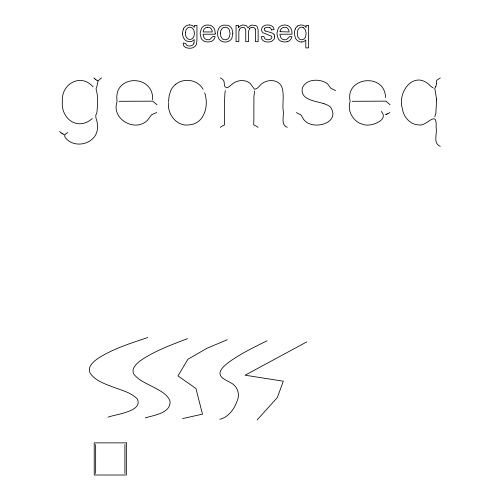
<?xml version="1.0" encoding="UTF-8"?>
<svg xmlns="http://www.w3.org/2000/svg" width="500" height="500" viewBox="0 0 500 500"><rect width="100%" height="100%" fill="white"/><g stroke="black" fill="none" stroke-linecap="round" stroke-linejoin="round"><path stroke-width="0.75" d="M253.863 119.15L253.912 96.412L254.675 90.975M253.863 119.669L253.756 122.888A9.644 9.644 0 0 1 253.706 123.506L253.669 124.731L254.406 125.188A4.713 4.713 0 0 1 255.087 125.481L255.731 125.8A10.462 10.462 0 0 1 257.056 126.619L258.056 127.362M436.519 83.35L436.606 80.481L437.906 79.494A11.256 11.256 0 0 0 438.469 79.156L440.312 77.925M168.481 101.713L169.163 95.65L170.781 90.619A17.481 17.481 0 0 1 175.538 84.431L175.863 84.181M193.956 43.069L194.1 41.975A27.719 27.719 0 0 0 194.15 40.475L194.156 39.525L192.938 40.65A5.487 5.487 0 0 1 190.625 41.581L186.994 41.194A5.737 5.737 0 0 1 185.188 40.056L184.444 39.237A8.938 8.938 0 0 1 182.787 35.444L182.613 33.844M225.394 90.631L225.113 91.856A13.275 13.275 0 0 0 224.988 92.575L224.506 100.619L224.6 123.025A13.012 13.012 0 0 0 224.631 123.438L224.675 124.775L223.994 125.206A8.094 8.094 0 0 0 223.212 125.531L222.744 125.756A11.05 11.05 0 0 0 221.306 126.613L220.3 127.362M239.175 30.113L238.975 31.031A14.919 14.919 0 0 0 238.844 33.206L238.837 41.656L236.075 41.656L236.075 25.369L238.544 25.369L238.544 27.656A5.875 5.875 0 0 1 240.588 25.731A5.825 5.825 0 0 1 243.281 25.013L246.306 25.663L248.088 27.85L250 25.9A5.419 5.419 0 0 1 251.994 25.1L255.706 25.525A4.037 4.037 0 0 1 256.844 26.344A3.731 3.731 0 0 1 257.288 26.894L258.125 29.8L258.15 41.656L255.4 41.656L255.4 31.394A12.619 12.619 0 0 0 255.325 29.825L255.194 29.206M434.775 116.862L435.725 113.794A14.094 14.094 0 0 0 435.875 113.038L436.494 101.213M435.744 86.562L435.869 86.256A8.769 8.769 0 0 0 436.55 83.356M257.113 419.956L277.312 397.575L283.312 381.2L245.106 375.2L306.781 341.9M249.65 28.537L248.556 31.3L248.512 41.656L245.756 41.656L245.744 30.631L245.081 28.312A2.05 2.05 0 0 0 244.325 27.688L243.238 27.406A4.144 4.144 0 0 0 240.706 27.994A3.669 3.669 0 0 0 239.194 30.119M264.725 28.225L265.844 27.519L267.794 27.269A6.481 6.481 0 0 1 268.375 27.294L269.225 27.444M101.587 77.925L100.275 78.9A29.444 29.444 0 0 1 99.606 79.381C96.638 81.369 97.856 85.6 96.15 88.45A3.944 3.944 0 0 0 96.137 89.244L96.55 91.112A24.85 24.85 0 0 1 97.275 94.85L97.638 103.287L97.069 111.169A31.444 31.444 0 0 1 96.75 113.044C94.406 116.412 96.781 119.356 97.263 122.788A25.944 25.944 0 0 1 97.256 124.425C100.175 142.387 76.1 150.638 65.537 137.95A11.087 11.087 0 0 1 65.138 137.206C63.681 135.094 66 133.306 67.831 132.675M156.75 112.513L152.325 114.45A3.694 3.694 0 0 0 151.475 114.887L147.463 120.288A28.588 28.588 0 0 1 146.725 120.938C134.262 132.144 111.706 118.856 116.812 102.525A6.831 6.831 0 0 0 116.95 99.938C114.025 74.35 153.988 74.125 152.637 99.838M389.894 112.513L388.519 113.325M92.3 118.488C78.181 131.356 60.65 118.881 62.375 101.469C60.919 84.113 80.688 72.619 93.056 86.844M387.463 113.869L388.156 113.525M267.044 340.812C253.688 347.388 240.144 353.888 228.113 362.738C224.856 365.506 220.95 368.35 219.906 372.738C219.762 378.344 226.363 379.944 230.169 382.5C237.675 385.75 240.494 394.719 236.775 401.863A36.256 36.256 0 0 1 234.662 406.556C231.525 412.388 226.5 417.756 219.825 419.275M227.3 339.719L207.031 348.244L187.938 359.231L177.938 375.913L195.931 388.462L202.488 414.156L182.544 418.587M187.556 338.625C171.344 344.894 154.637 350.788 140.269 360.794C136.369 363.731 130.875 368.756 133.8 374.106C139.056 380.875 147.587 383.837 154.856 387.919C160.681 391.062 167.425 394.425 170.012 400.938C171.256 413.225 153.806 415.175 145.256 417.906M386.938 114.069L386.512 114.225M386.8 114.119L387.3 113.938M147.812 337.537C130.806 343.2 113.362 348.606 98.138 358.312C93.737 361.425 87.562 366.331 89.806 372.481C94.819 380.869 105.044 383.875 113.65 387.256C121.794 390.394 131.019 392.444 137.287 398.919C143.637 411.725 114.519 414.35 107.969 417.225M287.375 41.681L284.35 42.019L281.588 41.475A6.775 6.775 0 0 1 279.125 39.825A6.825 6.825 0 0 1 278.019 38.275L277.038 34.144A14.887 14.887 0 0 1 277.062 32.65L278.219 28.519A6.95 6.95 0 0 1 279.144 27.269L279.694 26.738A6.844 6.844 0 0 1 282.281 25.319L283.812 25.038A9.488 9.488 0 0 1 285.044 25.006L286.919 25.312A6.681 6.681 0 0 1 289.438 26.7L289.975 27.225A6.806 6.806 0 0 1 290.881 28.45L291.844 31.137L292.031 34.219L279.881 34.219L280.794 37.538A4.631 4.631 0 0 0 281.4 38.331L281.575 38.5A4.537 4.537 0 0 0 284.306 39.737C288.1 40.844 288.431 34.675 291.956 36.763L291.544 37.944A6.6 6.6 0 0 1 287.387 41.719M385.331 114.519L386.306 114.288M271.356 29.938L274.056 29.569C273.888 26.331 270.462 24.812 267.594 25A8.394 8.394 0 0 0 265.206 25.325A8.488 8.488 0 0 0 264.681 25.506L263.456 26.137A4.5 4.5 0 0 0 261.981 27.912A4.188 4.188 0 0 0 261.606 29.425A4.588 4.588 0 0 0 261.606 29.987L261.637 30.281A4.069 4.069 0 0 0 262.206 31.881A3.794 3.794 0 0 0 262.95 32.763L271.512 36.15A1.575 1.575 0 0 1 271.781 36.719L271.819 36.938A2.181 2.181 0 0 1 271.775 37.669A2.112 2.112 0 0 1 271.6 38.138C270.45 40.113 267.587 40.056 265.725 39.263A3.225 3.225 0 0 1 264.488 38.131L263.869 36.369L261.137 36.794L261.9 39.069A5.306 5.306 0 0 0 263.263 40.712A4.812 4.812 0 0 0 263.7 41.019C266.844 42.638 271.6 42.544 273.863 39.475A4.744 4.744 0 0 0 274.688 36.875M352.212 101.306L385.519 101.137A1.663 1.663 0 0 1 386.444 101.544L386.894 101.981A4.325 4.325 0 0 0 387.119 102.2L387.519 102.537A12.925 12.925 0 0 1 387.837 102.806L390.131 104.787M119.069 101.306L151.625 101.169A10.781 10.781 0 0 1 151.944 101.144L152.356 101.156A1.556 1.556 0 0 1 152.75 101.263L152.938 101.35A2.381 2.381 0 0 1 153.2 101.512L156.981 104.787M189.662 25L191.038 25.144A5.6 5.6 0 0 1 193.144 26.1L194.412 27.331L194.412 25.369L196.962 25.369L196.95 40.362L196.369 44.406A4.544 4.544 0 0 1 196.188 44.844C194.387 48.412 189.519 48.938 186.119 47.65A6.062 6.062 0 0 1 184.887 46.956L184.469 46.606A3.962 3.962 0 0 1 183.556 45.312L183.156 43.006L185.837 43.406L186.006 44.119A2.275 2.275 0 0 0 186.769 45.231A3.738 3.738 0 0 0 188.175 45.825L188.944 45.956A7.338 7.338 0 0 0 189.363 45.981A8.725 8.725 0 0 0 190.05 45.969L192.119 45.475A3.15 3.15 0 0 0 192.544 45.219A3.875 3.875 0 0 0 193.944 43.069M301.544 42.025L300.831 41.988A6.238 6.238 0 0 1 298.231 41.125L296.55 39.712A7.312 7.312 0 0 1 295.444 38.094L294.488 34.344A14.519 14.519 0 0 1 294.456 33.363A11.044 11.044 0 0 1 295.275 28.944M323.944 103.719C315.931 100.913 299.456 100.138 302.469 87.669C306.462 78.669 319.719 78.581 327.019 83.375A7.512 7.512 0 0 1 327.794 84.075L330.631 88.025L333.069 89.4A25.15 25.15 0 0 1 335.569 90.675M64.375 134.519L63.656 134.25M63.5 134.188L62.7 133.844M296.369 112.606L301.069 114.987L303.706 119.462A9.05 9.05 0 0 0 304.363 120.269C313.212 130.594 340.794 123.306 330.675 107.331A9.519 9.519 0 0 0 328.769 105.794L326.581 104.681A35.319 35.319 0 0 0 323.944 103.719M433.294 87.969L431.569 86.894A12.9 12.9 0 0 1 430.769 86.275C414.831 69.006 397.013 91.294 402.362 108.631C403.456 116.938 410.288 124.919 419.094 124.9C426.8 126.581 436.975 109.281 436.131 126.512A43.487 43.487 0 0 0 436.112 127.537C437.444 133.769 432.594 143.394 440.312 146.312M97.719 80.712L96.956 80.275M96.85 80.213L95.944 79.662M61.881 133.363L62.444 133.719A1.55 1.55 0 0 0 62.631 133.819M303.475 27.7L305.325 29.744L306.062 32.925A14.538 14.538 0 0 1 306.075 34.087L305.481 37.175L303.962 39.05A3.725 3.725 0 0 1 301.988 39.756A4.138 4.138 0 0 1 301.544 39.75A3.825 3.825 0 0 1 299.488 39.013L297.913 37.05L297.3 33.856A15.25 15.25 0 0 1 297.312 32.688L297.881 29.825L299.375 27.9A3.656 3.656 0 0 1 301.144 27.2A4.019 4.019 0 0 1 301.588 27.175A3.663 3.663 0 0 1 303.475 27.694M220.3 77.925L222.537 79.225L223.738 80.656A3.381 3.381 0 0 1 224.019 81.55L224.619 86.025A4.106 4.106 0 0 0 225.156 86.862L227.013 87.8L229.031 86.756A33.381 33.381 0 0 0 231.287 84.925C235.869 80.231 243.925 78.994 249.406 82.8A7.462 7.462 0 0 1 250.138 83.438L252.312 86.206A18.25 18.25 0 0 1 253.025 87.325L254.644 89.306L256.663 88.588A19.15 19.15 0 0 0 257.225 88.181A16.137 16.137 0 0 0 259.137 86.481C264.225 79.244 277.625 77.925 281.744 86.744C284.425 94.225 282.375 102.481 283.125 110.2C284.444 115.544 280.138 124.731 287.288 127.362M95.719 79.5L95.425 79.281M95.525 79.356L94.681 78.681M61.631 133.194L61.062 132.769M94.531 78.562L93.856 77.925M60.931 132.65L59.688 131.463M381.238 111.444C389.825 120.169 369.881 127.513 363.131 124.375C353.4 122.312 346.794 110.787 350.181 101.438C344.575 76.95 385.044 72.275 385.531 97.531M203.137 89.288L202.413 88.138A17.562 17.562 0 0 0 190.881 80.675L184.656 80.538A17.825 17.825 0 0 0 175.85 84.162M204.706 92.756L205.113 94.106A25.556 25.556 0 0 1 205.806 97.463C207.975 108.775 202.975 123.556 189.894 124.775C177.169 127.175 167.231 114.631 168.463 102.644M436.388 98.444L435.15 90.25A7.412 7.412 0 0 0 434.95 89.612L434.75 88.656L435.238 87.544A8.244 8.244 0 0 0 435.744 86.562M436.4 98.663L436.419 99.106M436.431 99.331L436.488 100.988M124.906 444.556L124.906 473.462M95.65 444.556L95.65 473.462M301.544 41.962A5.219 5.219 0 0 0 305.812 39.931L305.806 47.9L308.569 47.9L308.569 25.369L306.081 25.369L306.081 27.544L304.875 26.206A5.169 5.169 0 0 0 303.087 25.25L301.7 25.013A6.731 6.731 0 0 0 297.769 25.994M295.325 28.969A6.494 6.494 0 0 1 297.75 25.969M274.044 34.487A4.175 4.175 0 0 1 274.637 36.869M274.025 34.5A4.225 4.225 0 0 0 272.188 33.069L271.294 32.719A30.375 30.375 0 0 0 270.325 32.413L266.081 31.206A9.019 9.019 0 0 1 265.663 31.075M265.669 31.05A2.55 2.55 0 0 1 264.581 30.356A1.631 1.631 0 0 1 264.738 28.238M269.244 27.381A3.025 3.025 0 0 1 271.375 29.938M249.638 28.525A3.875 3.875 0 0 1 252.081 27.406A4.744 4.744 0 0 1 252.619 27.394A2.719 2.719 0 0 1 255.306 29.162M207.387 27.287A5.425 5.425 0 0 1 208.113 27.275L208.856 27.369A4.119 4.119 0 0 1 210.75 28.325L211.819 29.781L212.312 31.95L203.219 31.95L203.419 30.7A4.575 4.575 0 0 1 207.381 27.237M183.369 29.087A6.8 6.8 0 0 1 189.662 24.894M182.631 33.837A11.025 11.025 0 0 1 183.425 29.106M215.231 33.481L215.212 34.219L203.069 34.219L203.975 37.538A4.631 4.631 0 0 0 204.581 38.331L204.756 38.5A4.537 4.537 0 0 0 207.488 39.737C211.287 40.844 211.612 34.675 215.138 36.763L214.731 37.944A6.6 6.6 0 0 1 210.569 41.719L207.531 42.019L204.769 41.475A6.775 6.775 0 0 1 202.306 39.825A6.825 6.825 0 0 1 201.206 38.275L200.219 34.144A14.887 14.887 0 0 1 200.244 32.65L201.406 28.519A6.95 6.95 0 0 1 202.331 27.269L202.881 26.738A6.844 6.844 0 0 1 205.469 25.319L207 25.038A9.488 9.488 0 0 1 208.225 25.006L210.1 25.312A6.681 6.681 0 0 1 212.625 26.7L213.156 27.225A6.806 6.806 0 0 1 214.062 28.45L214.938 30.712L215.231 33.512M232.838 33.281L231.894 38.231A6.794 6.794 0 0 1 229.375 40.906A8.081 8.081 0 0 1 225.481 42.019A9.894 9.894 0 0 1 224.381 41.994L222.475 41.606A6.869 6.869 0 0 1 219.956 40.1L219.688 39.831A6.581 6.581 0 0 1 218.762 38.612C217.094 35.394 217.1 31.169 218.994 28.044A6.4 6.4 0 0 1 220.094 26.812A7.406 7.406 0 0 1 223.762 25.113L227.562 25.312A6.994 6.994 0 0 1 230.438 26.931L230.706 27.2A6.963 6.963 0 0 1 232.006 29.087L232.838 33.281M220.419 33.125L220.844 36.538L222.319 38.725A4.3 4.3 0 0 0 224.462 39.706L224.706 39.731A5.263 5.263 0 0 0 225.469 39.75L225.719 39.731A4.306 4.306 0 0 0 228.106 38.725L229.469 36.788L229.981 34.194A13.694 13.694 0 0 0 229.994 33.05L229.094 29.475A4.487 4.487 0 0 0 228.631 28.844L228.088 28.312A4.319 4.319 0 0 0 225.712 27.306L225.469 27.294A5.269 5.269 0 0 0 224.706 27.312L224.462 27.338A4.312 4.312 0 0 0 222.312 28.306L220.95 30.219L220.419 33.125M185.463 32.506L185.444 32.856A14.425 14.425 0 0 0 185.463 33.994L185.938 36.55L187.213 38.4A4 4 0 0 0 189.438 39.356A4.744 4.744 0 0 0 190.369 39.35A4.031 4.031 0 0 0 192.594 38.406L193.881 36.575L194.363 34.069A13.8 13.8 0 0 0 194.381 32.944L193.869 30.15L192.362 28.138A4.006 4.006 0 0 0 190.094 27.287A4.438 4.438 0 0 0 189.631 27.294A3.9 3.9 0 0 0 187.406 28.125L186.05 29.856L185.463 32.506M280.056 31.688L289.131 31.95L288.637 29.781L287.569 28.325A4.119 4.119 0 0 0 285.669 27.369L284.925 27.275A5.425 5.425 0 0 0 284.2 27.287A4.575 4.575 0 0 0 280.225 30.7L280.056 31.688M126.344 442.875L94.219 442.875L94.219 475L126.344 475L126.344 442.875"/></g></svg>
